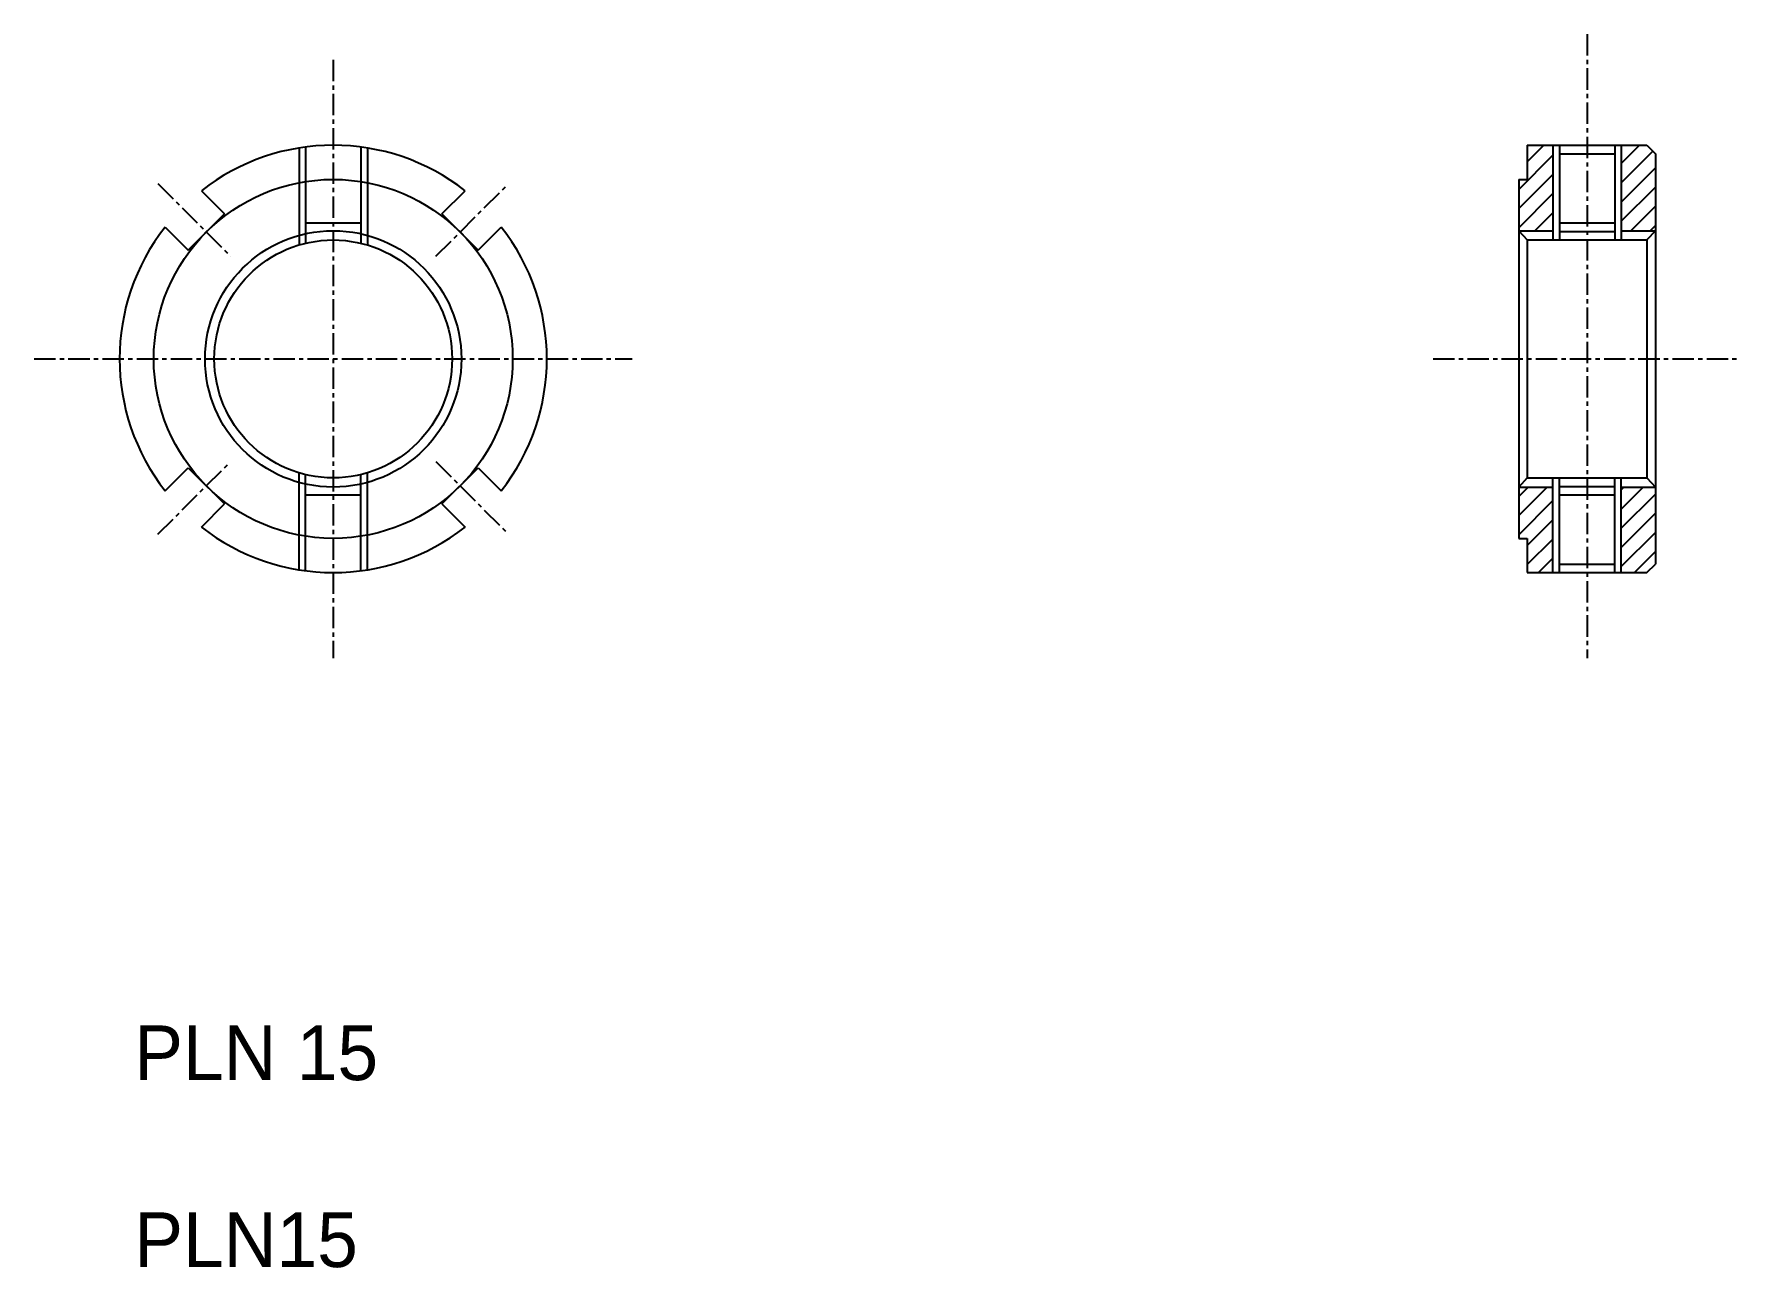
# Model space of a CAD drawing. Extents: x 125.8 to 225.7, y 86.5 to 158.7.
import ezdxf

# ---------------------------------------------------------------- set-up
doc = ezdxf.new("R2010")
doc.units = 0
doc.linetypes.add('CENTER', pattern=[2, 1.25, -0.25, 0.25, -0.25])
doc.linetypes.add('DASHED', pattern=[19.05, 12.7, -6.35])
doc.layers.get('0').update_dxf_attribs({"linetype": 'CONTINUOUS'})
doc.layers.add('CENTER', color=1, linetype='CENTER')

msp = doc.modelspace()

# ---------------------------------------------------------------- linework, layer by layer
at = {"color": 3, "linetype": 'DASHED'}
for p, q in [((141.314, 152.065), (141.314, 146.391)), ((141.693, 152.12), (141.693, 146.493)), ((144.935, 152.12), (144.935, 146.493)), ((145.314, 152.065), (145.314, 146.391)), ((141.693, 147.684), (144.935, 147.684)), ((141.314, 127.387), (141.314, 133.061)), ((141.693, 127.331), (141.693, 132.959)), ((144.935, 127.331), (144.935, 132.959)), ((145.314, 127.387), (145.314, 133.061)), ((141.693, 131.767), (144.935, 131.767))]:
    msp.add_line(p, q, dxfattribs=at)
for p, q in [((213.179, 152.226), (220.179, 152.226)), ((213.179, 152.226), (213.179, 150.226)), ((215.058, 152.226), (215.058, 146.684)), ((218.3, 152.226), (218.3, 146.684)), ((220.179, 152.226), (220.679, 151.726)), ((215.058, 151.726), (218.3, 151.726)), ((220.679, 151.726), (220.679, 127.726)), ((212.679, 150.226), (212.679, 129.226)), ((212.679, 150.226), (213.179, 150.226)), ((135.6, 149.562), (136.95, 148.211)), ((149.678, 148.211), (151.029, 149.562)), ((134.829, 146.09), (136.95, 148.211)), ((149.678, 148.211), (151.8, 146.09)), ((133.479, 147.44), (134.829, 146.09)), ((151.8, 146.09), (153.15, 147.44)), ((212.679, 147.226), (213.179, 146.684)), ((215.058, 147.684), (218.3, 147.684)), ((215.058, 147.184), (218.3, 147.184)), ((220.679, 147.226), (220.179, 146.684)), ((213.179, 146.684), (220.179, 146.684)), ((212.679, 145.226), (212.679, 145.226)), ((212.679, 139.726), (212.679, 139.726)), ((133.479, 132.012), (134.829, 133.362)), ((134.829, 133.362), (136.95, 131.241)), ((149.678, 131.241), (151.8, 133.362)), ((151.8, 133.362), (153.15, 132.012)), ((213.179, 132.767), (212.679, 132.226)), ((213.179, 132.767), (220.179, 132.767)), ((215.058, 127.226), (215.058, 132.767)), ((215.058, 132.267), (218.3, 132.267)), ((218.3, 127.226), (218.3, 132.767)), ((220.179, 132.767), (220.679, 132.226)), ((135.6, 129.89), (136.95, 131.241)), ((149.678, 131.241), (151.029, 129.89)), ((215.058, 131.767), (218.3, 131.767)), ((212.679, 129.226), (213.179, 129.226)), ((213.179, 129.226), (213.179, 127.226)), ((213.179, 127.226), (220.179, 127.226)), ((215.058, 127.726), (218.3, 127.726)), ((220.179, 127.226), (220.679, 127.726))]:
    msp.add_line(p, q)
at = {"color": 3}
for p, q in [((213.179, 151.262), (214.142, 152.226)), ((214.679, 152.226), (214.679, 146.684)), ((218.679, 151.15), (219.755, 152.226)), ((218.679, 152.226), (218.679, 146.684)), ((218.679, 150.027), (220.528, 151.877)), ((212.679, 149.64), (214.679, 151.64)), ((218.679, 148.905), (220.679, 150.905)), ((212.679, 148.517), (214.679, 150.517)), ((212.679, 147.395), (214.679, 149.395)), ((218.679, 147.782), (220.679, 149.782)), ((213.632, 147.226), (214.679, 148.272)), ((219.245, 147.226), (220.679, 148.66)), ((212.679, 147.226), (214.679, 147.226)), ((218.679, 147.226), (220.679, 147.226)), ((220.367, 147.226), (220.679, 147.537)), ((213.179, 146.684), (213.179, 132.767)), ((220.179, 146.684), (220.179, 132.767)), ((212.679, 132.226), (214.679, 132.226)), ((212.679, 131.679), (213.225, 132.226)), ((212.679, 130.557), (214.348, 132.226)), ((214.679, 127.226), (214.679, 132.767)), ((218.679, 127.226), (218.679, 132.767)), ((218.679, 132.226), (220.679, 132.226)), ((218.679, 130.944), (219.96, 132.226)), ((218.679, 132.067), (218.838, 132.226)), ((218.679, 129.822), (220.679, 131.822)), ((212.679, 129.434), (214.679, 131.434)), ((213.179, 128.812), (214.679, 130.312)), ((218.679, 128.699), (220.679, 130.699)), ((213.179, 127.689), (214.679, 129.189)), ((218.679, 127.577), (220.679, 129.577)), ((213.838, 127.226), (214.679, 128.067)), ((219.45, 127.226), (220.679, 128.454))]:
    msp.add_line(p, q, dxfattribs=at)
for radius in [10.5, 6.958]:
    msp.add_circle((143.314, 139.726), radius)
msp.add_circle((143.314, 139.726), 7.5, dxfattribs=at)
for start, end in [(51.8921, 128.1079), (141.8921, 218.1079), (321.8921, 38.1079), (231.8921, 308.1079)]:
    msp.add_arc((143.314, 139.726), 12.5, start, end)
at = {"layer": 'CENTER', "color": 1, "linetype": 'CENTER'}
for p, q in [((216.679, 158.726), (216.679, 122.226)), ((143.314, 157.226), (143.314, 122.226)), ((133.061, 149.979), (137.304, 145.736)), ((149.325, 145.736), (153.567, 149.979)), ((125.814, 139.726), (160.814, 139.726)), ((207.679, 139.726), (225.679, 139.726)), ((133.061, 129.473), (137.304, 133.715)), ((149.325, 133.715), (153.567, 129.473))]:
    msp.add_line(p, q, dxfattribs=at)

# ---------------------------------------------------------------- texts
for s, p in [('PLN 15', (131.669, 97.531)), ('PLN15', (131.673, 86.595))]:
    msp.add_text(s, height=3.2).set_placement(p)

doc.saveas('drawing.dxf')
